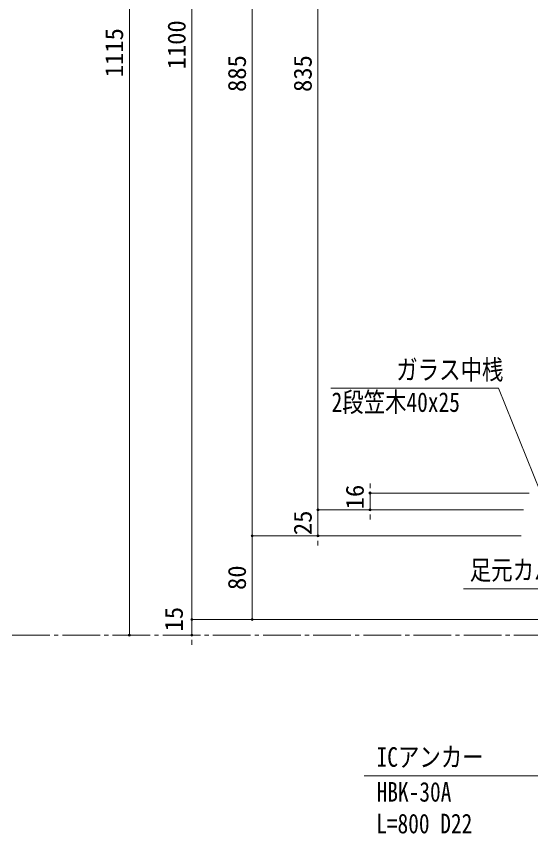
# Model space of a CAD drawing. Units: millimetres at full size. Extents: x -3475 to 3471, y -1129 to 1133.
# Drawn here: x 1233 to 1725, y -679 to 103 of the extents above; entities that cross this region are included whole.
import ezdxf
from ezdxf.enums import TextEntityAlignment as Align

# ---------------------------------------------------------------- set-up
doc = ezdxf.new("R2010")
doc.units = ezdxf.units.MM
doc.header["$LTSCALE"] = 4
doc.header["$PDMODE"] = 32
doc.header["$PDSIZE"] = 2
doc.linetypes.add('CHAIN2', pattern=[12, 9, -1, 1, -1])
for name, color, linetype, lineweight in [('0-0_0', 7, 'Continuous', 9), ('0-1_1手摺寸法', 3, 'Continuous', 9), ('1-0_KIJUN-A', 2, 'CHAIN2', 9)]:
    doc.layers.add(name, color=color, linetype=linetype, lineweight=lineweight)
doc.styles.add('ＭＳ ゴシック', font='')
doc.styles.get('ＭＳ ゴシック').set_extended_font_data('MS Gothic')

msp = doc.modelspace()

# ---------------------------------------------------------------- linework, layer by layer
at = {"layer": '0-0_0'}
for points in [[(1734.846, -351.83), (1694.496, -252.531), (1534.222, -252.531)], [(1788.719, -470.478), (1764.551, -444.627), (1661.122, -444.627)], [(1818.743, -533.624), (1736.552, -623.602), (1565.997, -623.602)]]:
    msp.add_lwpolyline(points, dxfattribs=at)
at = {"layer": '0-1_1手摺寸法'}
for p, q in [((1341.517, -488.803), (1341.517, 626.197)), ((1401.279, -473.803), (1401.279, 626.197)), ((1341.517, 621.597), (1341.517, -484.203)), ((1401.279, 621.597), (1401.279, -469.203)), ((1458.994, -393.803), (1458.994, 491.197)), ((1458.994, 486.597), (1458.994, -389.203)), ((1521.924, -368.803), (1521.924, 466.197)), ((1521.924, 461.597), (1521.924, -364.203)), ((1571.729, -348.203), (1571.729, -343.603)), ((1521.924, -364.203), (1521.924, -359.603)), ((1723.846, -352.803), (1571.729, -352.803)), ((1571.729, -368.803), (1571.729, -352.803)), ((1571.729, -352.803), (1571.729, -368.803)), ((1718.39, -368.803), (1521.924, -368.803)), ((1718.39, -368.803), (1521.924, -368.803)), ((1521.924, -368.803), (1521.924, -393.803)), ((1521.924, -393.803), (1521.924, -368.803)), ((1718.39, -368.803), (1571.729, -368.803)), ((1571.729, -373.403), (1571.729, -378.003)), ((1716.346, -393.803), (1458.994, -393.803)), ((1716.346, -393.803), (1458.994, -393.803)), ((1458.994, -473.803), (1458.994, -393.803)), ((1458.994, -398.403), (1458.994, -469.203)), ((1716.346, -393.803), (1521.924, -393.803)), ((1521.924, -398.403), (1521.924, -403.003)), ((1401.279, -469.203), (1401.279, -464.603)), ((1736.346, -473.803), (1401.279, -473.803)), ((1736.346, -473.803), (1401.279, -473.803)), ((1401.279, -473.803), (1401.279, -488.803)), ((1401.279, -488.803), (1401.279, -473.803)), ((1736.346, -473.803), (1458.994, -473.803)), ((1401.279, -493.403), (1401.279, -498.003))]:
    msp.add_line(p, q, dxfattribs=at)
for p in [(1571.729, -352.803), (1521.924, -368.803), (1571.729, -368.803), (1458.994, -393.803), (1521.924, -393.803), (1401.279, -473.803), (1458.994, -473.803), (1341.517, -488.803), (1401.279, -488.803)]:
    msp.add_point(p, dxfattribs=at)
at = {"layer": '1-0_KIJUN-A'}
msp.add_line((509.42, -488.803), (2136.273, -488.803), dxfattribs=at)

# ---------------------------------------------------------------- texts
at = {"layer": '0-0_0', "style": 'ＭＳ ゴシック', "width": 0.8}
for s, p in [('ガラス中桟', (1596.829, -249.81)), ('2段笠木40x25', (1534.929, -280.794)), ('足元カバー', (1667.162, -441.484)), ('ICアンカー ', (1578.016, -620.46)), ('HBK-30A', (1578.016, -653.793)), ('L=800 D22', (1577.589, -684.127))]:
    msp.add_text(s, height=18.77, dxfattribs=at).set_placement(p, align=Align.BOTTOM_LEFT)
at = {"layer": '0-1_1手摺寸法', "style": 'ＭＳ ゴシック'}
for s, p in [('1100', (1400.46, 52.645)), ('1115', (1340.698, 45.145)), ('885', (1458.176, 31.033)), ('835', (1521.105, 31.033)), ('16', (1570.91, -368.349)), ('25', (1521.105, -393.079)), ('80', (1458.176, -445.579)), ('15', (1397.83, -485.277))]:
    msp.add_text(s, height=17.27, rotation=90, dxfattribs=at).set_placement(p, align=Align.BOTTOM_LEFT)

doc.saveas('drawing.dxf')
